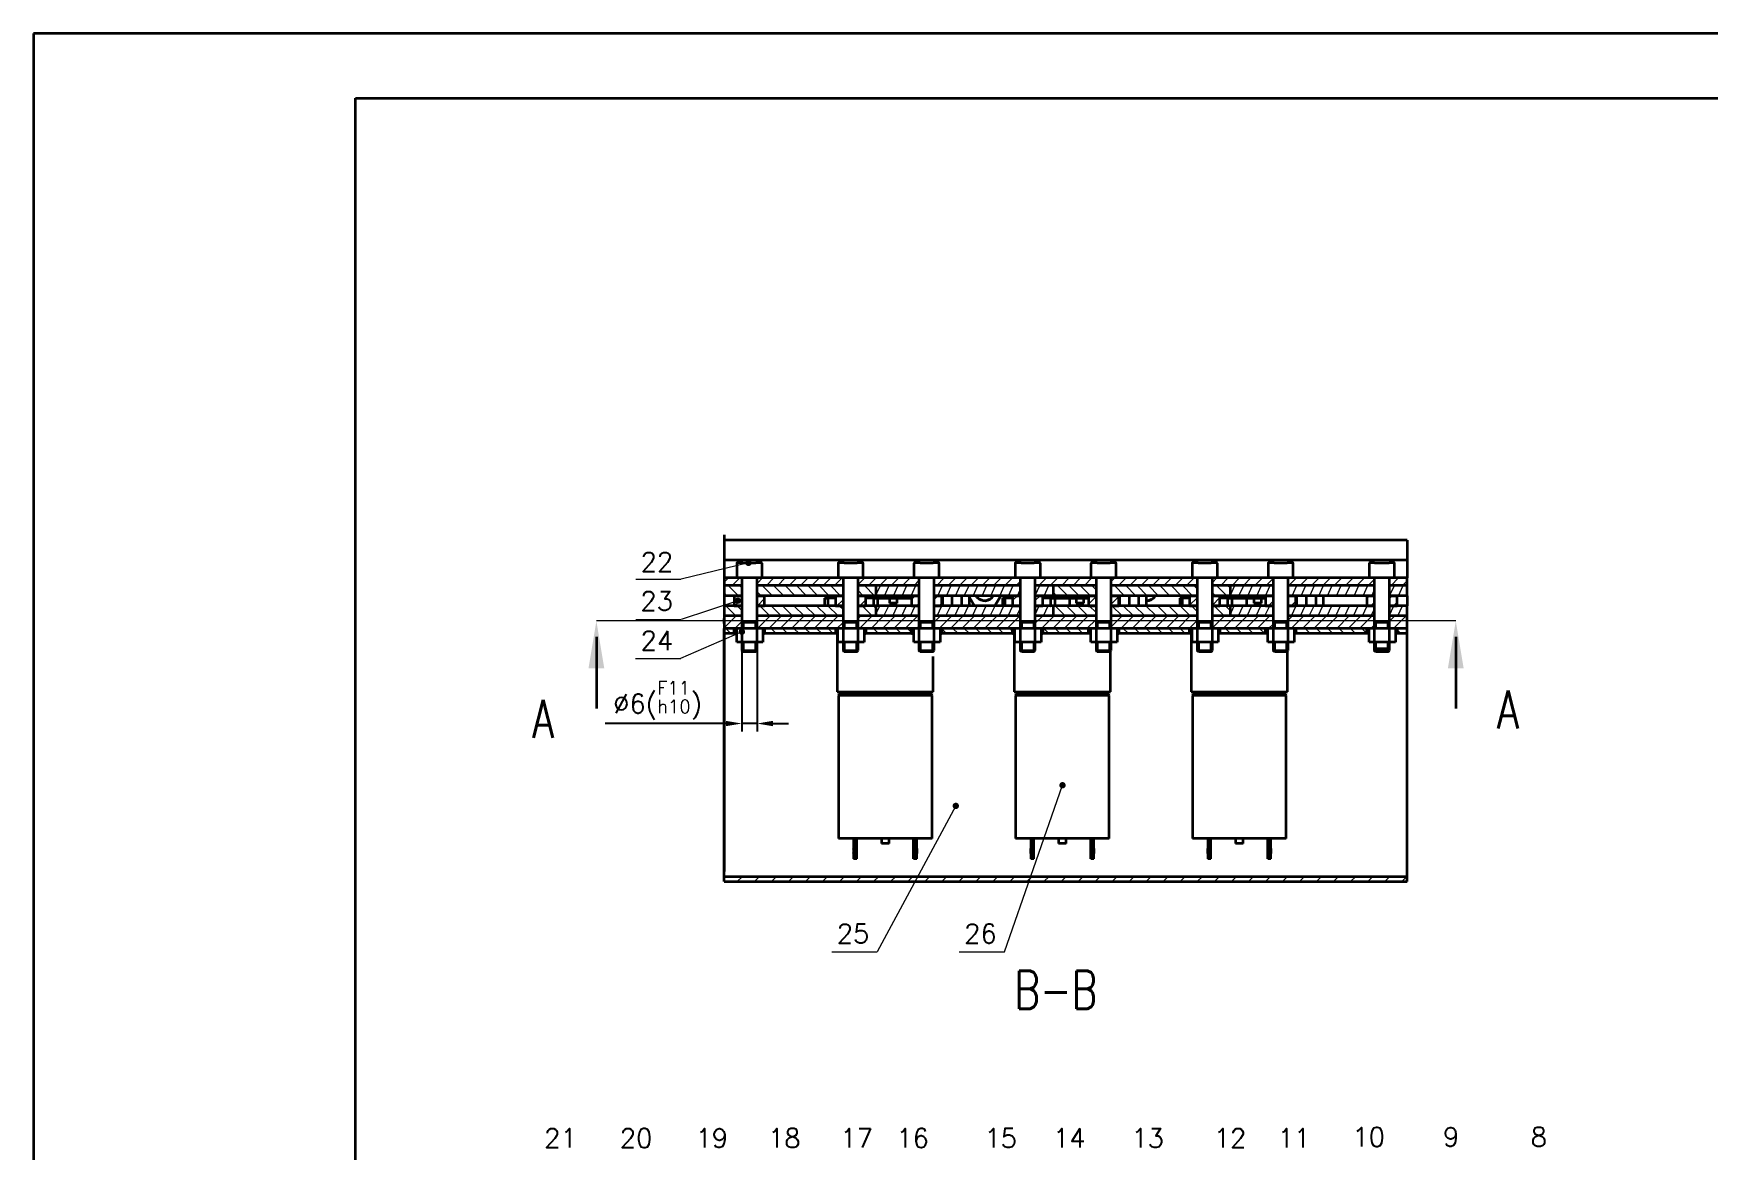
# Model space of a CAD drawing. Header units: millimetres. Extents: x -911 to -609, y -101 to 113.
# Drawn here: x -911.4 to -778.8, y 24.1 to 112.5 of the extents above; entities that cross this region are included whole.
import ezdxf

# ---------------------------------------------------------------- set-up
doc = ezdxf.new("R2010")
doc.units = ezdxf.units.MM
doc.header["$LTSCALE"] = 0.3
doc.header["$PDMODE"] = 33
doc.layers.get('Defpoints').update_dxf_attribs({"lineweight": 20})
for name, color, linetype, lineweight in [('剖面线', 7, 'Continuous', 20), ('图框', 7, 'Continuous', 35), ('尺寸线', 7, 'Continuous', 20), ('粗实线', 7, 'Continuous', 35)]:
    doc.layers.add(name, color=color, linetype=linetype, lineweight=lineweight)
doc.styles.add('SLDTEXTSTYLE0', font='TXT', dxfattribs={"width": 0.75, "bigfont": 'bigfont'})
doc.styles.add('我的样式', font='txt.shx', dxfattribs={"bigfont": 'gbcbig.shx'})
doc.dimstyles.new('标注样式', dxfattribs={"dimscale": 0.5, "dimtxt": 3, "dimasz": 2.5, "dimexe": 1.25, "dimexo": 0.2, "dimgap": 1.2, "dimtad": 1, "dimdec": 1, "dimlfac": 5, "dimdsep": 46, "dimtxsty": '我的样式', "dimcen": 2.5, "dimclrd": 256, "dimclre": 256, "dimclrt": 256, "dimadec": 0, "dimazin": 0, "dimtfac": 1, "dimtdec": 1, "dimtmove": 0, "dimatfit": 3, "dimfxl": 1, "dimarcsym": 0})
pattern_1 = [(45, (-923.7607, -147.6686), (-2.245064, 2.245064), [])]

# ---------------------------------------------------------------- blocks, each defined once
blk = doc.blocks.new('*D63')
at = {"layer": 'Defpoints', "color": 0, "lineweight": 0, "transparency": 16777216}
for p in [(-855.35, 66.46), (-854.15, 66.46), (-854.15, 57.95)]:
    blk.add_point(p, dxfattribs=at)
at = {"layer": '尺寸线', "lineweight": -2, "transparency": 16777216}
for p, q in [((-855.35, 66.36), (-855.35, 57.33)), ((-854.15, 66.36), (-854.15, 57.33)), ((-856.6, 57.95), (-866.17, 57.95)), ((-854.15, 57.95), (-855.35, 57.95)), ((-852.9, 57.95), (-851.65, 57.95))]:
    blk.add_line(p, q, dxfattribs=at)
at = {"layer": '尺寸线', "lineweight": 0, "transparency": 16777216}
for points in [[(-856.6, 58.16), (-856.6, 57.74), (-855.35, 57.95)], [(-852.9, 58.16), (-852.9, 57.74), (-854.15, 57.95)]]:
    blk.add_solid(points, dxfattribs=at)
at = {"layer": '尺寸线', "transparency": 16777216, "insert": (-862.01, 59.78), "char_height": 1.5, "attachment_point": 5, "style": '我的样式'}
blk.add_mtext('%%C6({\\H0.7x;\\SF11^ h10;})', dxfattribs=at)

msp = doc.modelspace()

# ---------------------------------------------------------------- hatches: boundary and pattern name
at = {"layer": '剖面线'}
h = msp.add_hatch(dxfattribs=at)
h.set_pattern_fill('ANSI31', color=256, scale=0.2, style=0)
h.paths.add_polyline_path([(-841.348, 66.46), (-846.148, 66.46), (-846.148, 65.46), (-841.348, 65.46)])
h.paths.add_polyline_path([(-833.348, 66.46), (-840.148, 66.46), (-840.148, 65.46), (-833.348, 65.46)])
h.paths.add_polyline_path([(-827.348, 66.46), (-832.148, 66.46), (-832.148, 65.46), (-827.348, 65.46)])
h.paths.add_polyline_path([(-819.348, 66.46), (-826.148, 66.46), (-826.148, 65.46), (-819.348, 65.46)])
h.paths.add_polyline_path([(-813.348, 66.46), (-818.148, 66.46), (-818.148, 65.46), (-813.348, 65.46)])
h.paths.add_polyline_path([(-805.348, 66.46), (-812.148, 66.46), (-812.148, 65.46), (-805.348, 65.46)])
h.paths.add_polyline_path([(-802.748, 66.46), (-804.148, 66.46), (-804.148, 65.46), (-802.748, 65.46)])
h.paths.add_polyline_path([(-847.348, 68.06), (-847.948, 68.06), (-847.948, 67.26), (-847.348, 67.26)])
h.paths.add_polyline_path([(-845.548, 68.06), (-846.148, 68.06), (-846.148, 67.26), (-845.548, 67.26)])
h.paths.add_polyline_path([(-841.348, 68.06), (-841.948, 68.06), (-841.948, 67.26), (-841.348, 67.26)])
h.paths.add_polyline_path([(-839.548, 68.06), (-840.148, 68.06), (-840.148, 67.26), (-839.548, 67.26)])
h.paths.add_polyline_path([(-833.348, 68.06), (-833.948, 68.06), (-833.948, 67.26), (-833.348, 67.26)])
h.paths.add_polyline_path([(-831.548, 68.06), (-832.148, 68.06), (-832.148, 67.26), (-831.548, 67.26)])
h.paths.add_polyline_path([(-827.348, 68.06), (-827.948, 68.06), (-827.948, 67.26), (-827.348, 67.26)])
h.paths.add_polyline_path([(-825.548, 68.06), (-826.148, 68.06), (-826.148, 67.26), (-825.548, 67.26)])
h.paths.add_polyline_path([(-819.348, 68.06), (-819.948, 68.06), (-819.948, 67.26), (-819.348, 67.26)])
h.paths.add_polyline_path([(-817.548, 68.06), (-818.148, 68.06), (-818.148, 67.26), (-817.548, 67.26)])
h.paths.add_polyline_path([(-813.348, 68.06), (-813.948, 68.06), (-813.948, 67.26), (-813.348, 67.26)])
h.paths.add_polyline_path([(-811.548, 68.06), (-812.148, 68.06), (-812.148, 67.26), (-811.548, 67.26)])
h.paths.add_polyline_path([(-805.348, 68.06), (-805.948, 68.06), (-805.948, 67.26), (-805.348, 67.26)])
h.paths.add_polyline_path([(-803.548, 68.06), (-804.148, 68.06), (-804.148, 67.26), (-803.548, 67.26)])
h.paths.add_polyline_path([(-841.348, 69.46), (-846.148, 69.46), (-846.148, 68.86), (-841.348, 68.86)])
h.paths.add_polyline_path([(-833.348, 69.46), (-833.748, 69.46), (-840.148, 69.46), (-840.148, 68.86), (-833.348, 68.86)])
h.paths.add_polyline_path([(-827.348, 69.46), (-832.148, 69.46), (-832.148, 68.86), (-827.348, 68.86)])
h.paths.add_polyline_path([(-819.348, 69.46), (-819.748, 69.46), (-826.148, 69.46), (-826.148, 68.86), (-819.348, 68.86)])
h.paths.add_polyline_path([(-813.348, 69.46), (-818.148, 69.46), (-818.148, 68.86), (-813.348, 68.86)])
h.paths.add_polyline_path([(-805.348, 69.46), (-805.748, 69.46), (-812.148, 69.46), (-812.148, 68.86), (-805.348, 68.86)])
h.paths.add_polyline_path([(-802.748, 69.46), (-804.148, 69.46), (-804.148, 68.86), (-802.748, 68.86)])
h.paths.add_polyline_path([(-855.348, 66.46), (-856.748, 66.46), (-856.748, 65.46), (-855.348, 65.46)])
h.paths.add_polyline_path([(-847.348, 66.46), (-854.148, 66.46), (-854.148, 65.46), (-847.348, 65.46)])
h.paths.add_polyline_path([(-855.348, 69.228), (-855.348, 69.46), (-856.748, 69.46), (-856.748, 68.86), (-855.348, 68.86)])
h.paths.add_polyline_path([(-855.348, 68.06), (-855.948, 68.06), (-855.948, 67.26), (-855.348, 67.26)])
h.paths.add_polyline_path([(-853.548, 68.06), (-854.148, 68.06), (-854.148, 67.26), (-853.548, 67.26)])
h.paths.add_polyline_path([(-847.348, 69.46), (-847.748, 69.46), (-854.148, 69.46), (-854.148, 68.86), (-847.348, 68.86), (-847.348, 69.228)])
h = msp.add_hatch(dxfattribs=at)
h.set_pattern_fill('ANSI31', color=256, scale=0.2, angle=90, style=0)
h.paths.add_polyline_path([(-855.948, 65.06), (-855.948, 65.46), (-856.748, 65.46), (-856.748, 65.06)])
h.paths.add_polyline_path([(-847.948, 65.06), (-847.948, 65.46), (-853.548, 65.46), (-853.548, 65.06)])
h.paths.add_polyline_path([(-845.548, 65.46), (-845.548, 65.06), (-841.948, 65.06), (-841.948, 65.46)])
h.paths.add_polyline_path([(-839.548, 65.46), (-839.548, 65.06), (-833.948, 65.06), (-833.948, 65.46)])
h.paths.add_polyline_path([(-827.948, 65.06), (-827.948, 65.46), (-831.548, 65.46), (-831.548, 65.06)])
h.paths.add_polyline_path([(-819.948, 65.06), (-819.948, 65.46), (-825.548, 65.46), (-825.548, 65.06)])
h.paths.add_polyline_path([(-813.948, 65.06), (-813.948, 65.46), (-817.548, 65.46), (-817.548, 65.06)])
h.paths.add_polyline_path([(-805.948, 65.06), (-805.948, 65.46), (-811.548, 65.46), (-811.548, 65.06)])
h.paths.add_polyline_path([(-803.548, 65.46), (-803.548, 65.06), (-802.748, 65.06), (-802.748, 65.46)])
h.paths.add_polyline_path([(-816.748, 66.46), (-816.748, 67.26), (-818.148, 67.26), (-818.148, 66.46)])
h.paths.add_polyline_path([(-818.148, 68.86), (-818.148, 68.06), (-817.548, 68.06), (-816.748, 68.06), (-816.748, 68.86)])
h.paths.add_polyline_path([(-827.348, 68.06), (-827.348, 68.86), (-830.748, 68.86), (-830.748, 68.06)])
h.paths.add_polyline_path([(-819.348, 68.06), (-819.348, 68.86), (-826.148, 68.86), (-826.148, 68.06), (-825.548, 68.06)])
h.paths.add_polyline_path([(-827.348, 67.26), (-830.748, 67.26), (-830.748, 66.46), (-827.348, 66.46)])
h.paths.add_polyline_path([(-819.348, 67.26), (-826.148, 67.26), (-826.148, 66.46), (-819.348, 66.46)])
h.paths.add_polyline_path([(-847.348, 68.06), (-847.348, 68.86), (-854.148, 68.86), (-854.148, 68.06), (-853.548, 68.06)])
h.paths.add_polyline_path([(-847.348, 66.46), (-847.348, 67.26), (-847.948, 67.26), (-848.549, 67.26), (-854.148, 67.26), (-854.148, 66.46)])
h.paths.add_polyline_path([(-844.748, 68.86), (-846.148, 68.86), (-846.148, 68.06), (-845.548, 68.06), (-844.748, 68.06)])
h.paths.add_polyline_path([(-846.148, 66.46), (-844.748, 66.46), (-844.748, 67.26), (-846.148, 67.26)])
h.paths.add_polyline_path([(-855.348, 68.06), (-855.348, 68.86), (-856.748, 68.86), (-856.748, 68.06)])
h.paths.add_polyline_path([(-855.348, 66.46), (-855.348, 67.26), (-855.948, 67.26), (-856.748, 67.26), (-856.748, 66.46)])
h = msp.add_hatch(dxfattribs=at)
h.set_pattern_fill('ANSI31', color=256, scale=0.2, angle=20, style=0)
h.paths.add_polyline_path([(-844.748, 68.86), (-844.748, 68.06), (-841.348, 68.06), (-841.348, 68.86)])
h.paths.add_polyline_path([(-841.348, 66.46), (-841.348, 67.26), (-844.748, 67.26), (-844.748, 66.46)])
h.paths.add_polyline_path([(-833.348, 68.06), (-833.348, 68.86), (-840.148, 68.86), (-840.148, 68.06), (-839.548, 68.06)])
h.paths.add_polyline_path([(-840.148, 67.26), (-840.148, 66.46), (-833.348, 66.46), (-833.348, 67.26)])
h.paths.add_polyline_path([(-832.148, 68.86), (-832.148, 68.06), (-831.548, 68.06), (-830.748, 68.06), (-830.748, 68.86)])
h.paths.add_polyline_path([(-832.148, 67.26), (-832.148, 66.46), (-830.748, 66.46), (-830.748, 67.26)])
h.paths.add_polyline_path([(-813.348, 68.06), (-813.348, 68.86), (-816.748, 68.86), (-816.748, 68.06)])
h.paths.add_polyline_path([(-813.348, 66.46), (-813.348, 67.26), (-816.748, 67.26), (-816.748, 66.46)])
h.paths.add_polyline_path([(-805.348, 68.06), (-805.348, 68.86), (-812.148, 68.86), (-812.148, 68.06), (-811.548, 68.06)])
h.paths.add_polyline_path([(-805.348, 66.46), (-805.348, 67.26), (-812.148, 67.26), (-812.148, 66.46)])
h.paths.add_polyline_path([(-804.148, 68.86), (-804.148, 68.06), (-803.548, 68.06), (-802.748, 68.06), (-802.748, 68.86)])
h.paths.add_polyline_path([(-802.748, 66.46), (-802.748, 67.26), (-804.148, 67.26), (-804.148, 66.46)])
h = msp.add_hatch(dxfattribs=at)
h.set_pattern_fill('ANSI31', color=256, scale=0.3, style=0)
h.paths.add_polyline_path([(-856.748, 45.86), (-856.748, 45.46), (-802.748, 45.46), (-802.748, 45.86)], flags=0)
at = {"layer": '粗实线'}
h = msp.add_hatch(dxfattribs=at)
h.set_pattern_fill('ANSI31', color=256, style=0)
h.set_pattern_definition(pattern_1)
h.paths.add_polyline_path([(-826.148, 67.26), (-825.548, 67.26), (-825.548, 68.06), (-826.148, 68.06)], flags=0)
h = msp.add_hatch(dxfattribs=at)
h.set_pattern_fill('ANSI31', color=256, style=0)
h.set_pattern_definition(pattern_1)
h.paths.add_polyline_path([(-819.948, 67.86), (-820.548, 67.86), (-820.548, 67.26), (-819.948, 67.26)], flags=0)

# ---------------------------------------------------------------- linework, layer by layer
at = {"layer": '图框'}
for p, q in [((-608.957, 112.512), (-911.357, 112.512)), ((-911.357, 112.512), (-911.357, -101.328)), ((-885.902, 107.399), (-614.048, 107.399)), ((-885.902, -96.237), (-885.902, 107.399))]:
    msp.add_line(p, q, dxfattribs=at)
at = {"layer": '尺寸线'}
for p, q in [((-854.821, 70.652), (-860.145, 69.354)), ((-863.742, 69.354), (-860.164, 69.354)), ((-855.663, 67.665), (-860.145, 66.181)), ((-798.902, 66.06), (-866.852, 66.06)), ((-863.742, 66.181), (-860.164, 66.181)), ((-855.348, 65.208), (-860.2, 63.09)), ((-863.76, 63.09), (-860.182, 63.09)), ((-834.584, 39.884), (-829.999, 53.07)), ((-838.435, 51.437), (-844.654, 39.884)), ((-848.232, 39.884), (-844.654, 39.884)), ((-838.162, 39.884), (-834.584, 39.884))]:
    msp.add_line(p, q, dxfattribs=at)
at = {"layer": '尺寸线', "const_width": 0.25}
for points in [[(-854.946, 70.652, -1), (-854.696, 70.652, -1)], [(-855.788, 67.665, -1), (-855.538, 67.665, -1)], [(-855.473, 65.208, -1), (-855.223, 65.208, -1)], [(-830.124, 53.07, -1), (-829.874, 53.07, -1)], [(-838.56, 51.437, -1), (-838.31, 51.437, -1)]]:
    msp.add_lwpolyline(points, format="xyb", close=True, dxfattribs=at)
at = {"layer": '尺寸线'}
for points in [[(-867.477, 62.31), (-866.852, 66.06), (-866.227, 62.31)], [(-799.527, 62.31), (-798.902, 66.06), (-798.277, 62.31)]]:
    msp.add_solid(points, dxfattribs=at)
at = {"layer": '粗实线'}
for p, q in [((-856.748, 72.86), (-856.748, 46.26)), ((-856.748, 72.86), (-856.748, 72.46)), ((-856.748, 72.46), (-856.748, 70.06)), ((-802.748, 72.46), (-856.748, 72.46)), ((-856.748, 72.46), (-856.748, 70.86)), ((-802.748, 72.46), (-802.748, 70.86)), ((-856.748, 70.86), (-856.748, 69.46)), ((-802.748, 70.86), (-856.748, 70.86)), ((-855.748, 70.62), (-855.748, 69.46)), ((-855.264, 70.66), (-855.708, 70.66)), ((-855.264, 70.66), (-854.891, 70.66)), ((-854.891, 70.66), (-854.335, 70.66)), ((-854.335, 70.66), (-854.232, 70.66)), ((-853.788, 70.66), (-854.232, 70.66)), ((-853.748, 69.46), (-853.748, 70.62)), ((-847.748, 70.62), (-847.748, 69.46)), ((-847.264, 70.66), (-847.708, 70.66)), ((-847.264, 70.66), (-846.891, 70.66)), ((-846.891, 70.66), (-846.335, 70.66)), ((-846.335, 70.66), (-846.232, 70.66)), ((-845.788, 70.66), (-846.232, 70.66)), ((-845.748, 69.46), (-845.748, 70.62)), ((-841.748, 70.62), (-841.748, 69.46)), ((-841.264, 70.66), (-841.708, 70.66)), ((-841.264, 70.66), (-840.891, 70.66)), ((-840.891, 70.66), (-840.335, 70.66)), ((-840.335, 70.66), (-840.232, 70.66)), ((-839.788, 70.66), (-840.232, 70.66)), ((-839.748, 69.46), (-839.748, 70.62)), ((-833.748, 70.62), (-833.748, 69.46)), ((-833.264, 70.66), (-833.708, 70.66)), ((-833.264, 70.66), (-832.891, 70.66)), ((-832.891, 70.66), (-832.335, 70.66)), ((-832.335, 70.66), (-832.232, 70.66)), ((-831.788, 70.66), (-832.232, 70.66)), ((-831.748, 69.46), (-831.748, 70.62)), ((-827.748, 70.62), (-827.748, 69.46)), ((-827.264, 70.66), (-827.708, 70.66)), ((-827.264, 70.66), (-826.891, 70.66)), ((-826.891, 70.66), (-826.335, 70.66)), ((-826.335, 70.66), (-826.232, 70.66)), ((-825.788, 70.66), (-826.232, 70.66)), ((-825.748, 69.46), (-825.748, 70.62)), ((-819.748, 70.62), (-819.748, 69.46)), ((-819.264, 70.66), (-819.708, 70.66)), ((-819.264, 70.66), (-818.891, 70.66)), ((-818.891, 70.66), (-818.335, 70.66)), ((-818.335, 70.66), (-818.232, 70.66)), ((-817.788, 70.66), (-818.232, 70.66)), ((-817.748, 69.46), (-817.748, 70.62)), ((-813.748, 70.62), (-813.748, 69.46)), ((-813.264, 70.66), (-813.708, 70.66)), ((-813.264, 70.66), (-812.891, 70.66)), ((-812.891, 70.66), (-812.335, 70.66)), ((-812.335, 70.66), (-812.232, 70.66)), ((-811.788, 70.66), (-812.232, 70.66)), ((-811.748, 69.46), (-811.748, 70.62)), ((-805.748, 70.62), (-805.748, 69.46)), ((-805.317, 70.66), (-805.708, 70.66)), ((-805.317, 70.66), (-805.049, 70.66)), ((-805.049, 70.66), (-804.472, 70.66)), ((-804.472, 70.66), (-804.178, 70.66)), ((-803.788, 70.66), (-804.178, 70.66)), ((-803.748, 69.46), (-803.748, 70.62)), ((-802.748, 70.86), (-802.748, 69.46)), ((-856.748, 70.06), (-856.748, 69.46)), ((-856.748, 69.46), (-856.748, 68.86)), ((-856.748, 69.46), (-856.748, 68.86)), ((-804.148, 69.46), (-856.748, 69.46)), ((-855.348, 69.46), (-855.748, 69.46)), ((-855.348, 69.46), (-855.348, 68.86)), ((-855.348, 69.46), (-855.348, 63.728)), ((-853.748, 69.46), (-854.148, 69.46)), ((-854.148, 68.86), (-854.148, 69.46)), ((-847.348, 69.46), (-854.148, 69.46)), ((-854.148, 63.728), (-854.148, 69.46)), ((-847.348, 69.46), (-847.748, 69.46)), ((-847.348, 69.46), (-847.348, 68.86)), ((-847.348, 69.46), (-847.348, 63.728)), ((-846.148, 68.86), (-846.148, 69.46)), ((-841.348, 69.46), (-846.148, 69.46)), ((-845.748, 69.46), (-846.148, 69.46)), ((-846.148, 63.728), (-846.148, 69.46)), ((-841.348, 69.46), (-841.748, 69.46)), ((-841.348, 69.46), (-841.348, 68.86)), ((-841.348, 69.46), (-841.348, 63.728)), ((-839.748, 69.46), (-840.148, 69.46)), ((-840.148, 68.86), (-840.148, 69.46)), ((-833.348, 69.46), (-840.148, 69.46)), ((-840.148, 63.728), (-840.148, 69.46)), ((-833.348, 69.46), (-833.748, 69.46)), ((-833.348, 69.46), (-833.348, 68.86)), ((-833.348, 69.46), (-833.348, 63.728)), ((-832.148, 68.86), (-832.148, 69.46)), ((-827.348, 69.46), (-832.148, 69.46)), ((-831.748, 69.46), (-832.148, 69.46)), ((-832.148, 63.728), (-832.148, 69.46)), ((-827.348, 69.46), (-827.748, 69.46)), ((-827.348, 69.46), (-827.348, 68.86)), ((-827.348, 69.46), (-827.348, 63.728)), ((-825.748, 69.46), (-826.148, 69.46)), ((-826.148, 68.86), (-826.148, 69.46)), ((-819.348, 69.46), (-826.148, 69.46)), ((-826.148, 63.728), (-826.148, 69.46)), ((-819.348, 69.46), (-819.748, 69.46)), ((-819.348, 69.46), (-819.348, 68.86)), ((-819.348, 69.46), (-819.348, 63.88)), ((-819.348, 69.46), (-819.348, 63.728)), ((-818.148, 68.86), (-818.148, 69.46)), ((-813.348, 69.46), (-818.148, 69.46)), ((-817.748, 69.46), (-818.148, 69.46)), ((-818.148, 63.88), (-818.148, 69.46)), ((-818.148, 63.728), (-818.148, 69.46)), ((-813.348, 69.46), (-813.748, 69.46)), ((-813.348, 69.46), (-813.348, 63.88)), ((-813.348, 69.46), (-813.348, 68.86)), ((-813.348, 69.46), (-813.348, 63.728)), ((-812.148, 63.728), (-812.148, 69.46)), ((-811.748, 69.46), (-812.148, 69.46)), ((-812.148, 68.86), (-812.148, 69.46)), ((-805.348, 69.46), (-812.148, 69.46)), ((-812.148, 63.728), (-812.148, 69.46)), ((-805.348, 69.46), (-805.748, 69.46)), ((-805.348, 69.46), (-805.348, 68.86)), ((-805.348, 69.46), (-805.348, 63.88)), ((-805.348, 69.46), (-805.348, 63.728)), ((-804.148, 68.86), (-804.148, 69.46)), ((-802.748, 69.46), (-804.148, 69.46)), ((-803.748, 69.46), (-804.148, 69.46)), ((-804.148, 63.88), (-804.148, 69.46)), ((-804.148, 63.728), (-804.148, 69.46)), ((-802.748, 68.86), (-802.748, 69.46)), ((-856.748, 68.86), (-856.748, 68.06)), ((-855.348, 68.86), (-856.748, 68.86)), ((-856.748, 68.86), (-856.748, 68.06)), ((-856.748, 68.06), (-856.748, 67.26)), ((-855.348, 68.06), (-856.748, 68.06)), ((-856.748, 68.06), (-856.748, 67.26)), ((-855.948, 68.06), (-855.948, 67.26)), ((-855.948, 68.06), (-855.348, 68.06)), ((-855.348, 68.86), (-855.348, 68.06)), ((-855.348, 68.06), (-855.348, 67.26)), ((-854.148, 68.06), (-854.148, 68.86)), ((-847.348, 68.86), (-854.148, 68.86)), ((-847.348, 68.06), (-854.148, 68.06)), ((-854.148, 67.26), (-854.148, 68.06)), ((-854.148, 68.06), (-853.548, 68.06)), ((-853.548, 67.26), (-853.548, 68.06)), ((-848.828, 67.86), (-848.828, 67.26)), ((-848.828, 67.86), (-848.828, 67.26)), ((-848.828, 67.86), (-848.549, 67.86)), ((-848.828, 67.86), (-848.828, 67.86)), ((-848.549, 67.86), (-848.549, 67.26)), ((-847.948, 67.86), (-848.549, 67.86)), ((-848.222, 68.06), (-848.222, 67.86)), ((-848.001, 68.06), (-848.001, 67.86)), ((-847.948, 68.06), (-847.948, 67.26)), ((-847.948, 68.06), (-847.348, 68.06)), ((-847.948, 67.86), (-847.948, 67.26)), ((-847.348, 68.86), (-847.348, 68.06)), ((-847.348, 68.06), (-847.348, 67.26)), ((-846.148, 68.06), (-846.148, 68.86)), ((-844.748, 68.86), (-846.148, 68.86)), ((-841.348, 68.86), (-846.148, 68.86)), ((-844.748, 68.06), (-846.148, 68.06)), ((-846.148, 67.26), (-846.148, 68.06)), ((-846.148, 68.06), (-845.548, 68.06)), ((-845.548, 67.26), (-845.548, 68.06)), ((-845.548, 67.26), (-845.548, 67.86)), ((-844.947, 67.86), (-845.548, 67.86)), ((-844.915, 67.849), (-844.947, 67.86)), ((-844.947, 67.86), (-841.948, 67.86)), ((-844.915, 67.27), (-844.915, 67.849)), ((-841.348, 68.86), (-844.748, 68.86)), ((-844.748, 68.86), (-844.748, 68.06)), ((-841.348, 68.06), (-844.748, 68.06)), ((-844.613, 67.86), (-844.613, 67.26)), ((-843.677, 67.86), (-843.677, 67.46)), ((-843.077, 67.46), (-843.077, 67.86)), ((-841.948, 68.06), (-841.948, 67.26)), ((-841.948, 68.06), (-841.348, 68.06)), ((-841.348, 68.86), (-841.348, 68.06)), ((-841.348, 68.06), (-841.348, 67.26)), ((-840.148, 68.06), (-840.148, 68.86)), ((-833.348, 68.86), (-840.148, 68.86)), ((-833.348, 68.06), (-840.148, 68.06)), ((-840.148, 67.26), (-840.148, 68.06)), ((-840.148, 68.06), (-839.548, 68.06)), ((-839.548, 67.26), (-839.548, 68.06)), ((-839.497, 68.06), (-839.497, 67.26)), ((-838.737, 68.06), (-838.737, 67.26)), ((-837.979, 68.06), (-837.979, 67.26)), ((-837.379, 68.06), (-837.379, 67.26)), ((-837.348, 67.26), (-837.348, 68.06)), ((-837.348, 67.938), (-836.956, 67.26)), ((-836.762, 67.947), (-836.841, 68.06)), ((-835.34, 67.26), (-834.878, 68.06)), ((-834.734, 67.86), (-834.734, 67.26)), ((-834.734, 67.86), (-834.734, 67.26)), ((-834.734, 67.86), (-834.548, 67.86)), ((-834.734, 67.86), (-834.734, 67.86)), ((-834.548, 67.86), (-834.548, 67.26)), ((-833.948, 67.86), (-834.548, 67.86)), ((-834.13, 68.06), (-834.13, 67.86)), ((-833.948, 68.06), (-833.948, 67.26)), ((-833.948, 68.06), (-833.348, 68.06)), ((-833.948, 67.86), (-833.948, 67.26)), ((-833.348, 68.86), (-833.348, 68.06)), ((-833.348, 68.06), (-833.348, 67.26)), ((-830.748, 68.86), (-832.148, 68.86)), ((-832.148, 68.06), (-832.148, 68.86)), ((-827.348, 68.86), (-832.148, 68.86)), ((-830.748, 68.06), (-832.148, 68.06)), ((-832.148, 67.26), (-832.148, 68.06)), ((-832.148, 68.06), (-831.548, 68.06)), ((-831.548, 67.26), (-831.548, 68.06)), ((-831.548, 67.26), (-831.548, 67.86)), ((-830.947, 67.86), (-831.548, 67.86)), ((-831.285, 68.06), (-831.285, 67.86)), ((-830.926, 67.853), (-830.947, 67.86)), ((-830.947, 67.86), (-827.948, 67.86)), ((-830.926, 67.267), (-830.926, 67.853)), ((-827.348, 68.86), (-830.748, 68.86)), ((-830.748, 68.86), (-830.748, 68.06)), ((-827.348, 68.06), (-830.748, 68.06)), ((-830.613, 67.86), (-830.613, 67.26)), ((-829.413, 67.26), (-829.413, 67.86)), ((-828.912, 67.86), (-828.912, 67.46)), ((-828.312, 67.46), (-828.312, 67.86)), ((-827.948, 68.06), (-827.948, 67.26)), ((-827.948, 68.06), (-827.348, 68.06)), ((-827.348, 68.86), (-827.348, 68.06)), ((-827.348, 68.06), (-827.348, 67.26)), ((-826.148, 68.06), (-826.148, 68.86)), ((-819.348, 68.86), (-826.148, 68.86)), ((-819.348, 68.06), (-826.148, 68.06)), ((-826.148, 67.26), (-826.148, 68.06)), ((-826.148, 68.06), (-825.548, 68.06)), ((-825.548, 67.26), (-825.548, 68.06)), ((-825.497, 68.06), (-825.497, 67.26)), ((-824.737, 68.06), (-824.737, 67.26)), ((-823.979, 68.06), (-823.979, 67.26)), ((-823.379, 68.06), (-823.379, 67.26)), ((-823.348, 67.26), (-823.348, 68.06)), ((-820.732, 67.86), (-820.732, 67.26)), ((-820.732, 67.86), (-820.732, 67.26)), ((-820.732, 67.86), (-820.548, 67.86)), ((-820.732, 67.86), (-820.732, 67.86)), ((-820.548, 67.86), (-820.548, 67.26)), ((-819.948, 67.86), (-820.548, 67.86)), ((-820.128, 68.06), (-820.128, 67.86)), ((-819.948, 68.06), (-819.948, 67.26)), ((-819.948, 68.06), (-819.348, 68.06)), ((-819.948, 67.86), (-819.948, 67.26)), ((-819.348, 68.86), (-819.348, 68.06)), ((-819.348, 68.06), (-819.348, 67.26)), ((-816.748, 68.86), (-818.148, 68.86)), ((-818.148, 68.06), (-818.148, 68.86)), ((-813.348, 68.86), (-818.148, 68.86)), ((-816.748, 68.06), (-818.148, 68.06)), ((-818.148, 67.26), (-818.148, 68.06)), ((-818.148, 68.06), (-817.548, 68.06)), ((-817.548, 67.26), (-817.548, 68.06)), ((-817.548, 67.26), (-817.548, 67.86)), ((-816.947, 67.86), (-817.548, 67.86)), ((-817.262, 68.06), (-817.262, 67.86)), ((-816.926, 67.853), (-816.947, 67.86)), ((-816.947, 67.86), (-813.948, 67.86)), ((-816.926, 67.267), (-816.926, 67.853)), ((-813.348, 68.86), (-816.748, 68.86)), ((-816.748, 68.86), (-816.748, 68.06)), ((-813.348, 68.06), (-816.748, 68.06)), ((-816.613, 67.86), (-816.613, 67.26)), ((-815.413, 67.26), (-815.413, 67.86)), ((-814.869, 67.86), (-814.869, 67.46)), ((-814.269, 67.46), (-814.269, 67.86)), ((-813.948, 68.06), (-813.948, 67.26)), ((-813.948, 68.06), (-813.348, 68.06)), ((-813.348, 68.86), (-813.348, 68.06)), ((-813.348, 68.06), (-813.348, 67.26)), ((-812.148, 68.06), (-812.148, 68.86)), ((-805.348, 68.86), (-812.148, 68.86)), ((-805.348, 68.06), (-812.148, 68.06)), ((-812.148, 67.26), (-812.148, 68.06)), ((-812.148, 68.06), (-811.548, 68.06)), ((-811.548, 67.26), (-811.548, 68.06)), ((-811.497, 68.06), (-811.497, 67.26)), ((-810.737, 68.06), (-810.737, 67.26)), ((-809.979, 68.06), (-809.979, 67.26)), ((-809.379, 68.06), (-809.379, 67.26)), ((-809.348, 67.26), (-809.348, 68.06)), ((-805.948, 68.06), (-805.948, 67.26)), ((-805.948, 68.06), (-805.348, 68.06)), ((-805.348, 68.86), (-805.348, 68.06)), ((-805.348, 68.06), (-805.348, 67.26)), ((-802.748, 68.86), (-804.148, 68.86)), ((-804.148, 68.06), (-804.148, 68.86)), ((-802.748, 68.06), (-804.148, 68.06)), ((-804.148, 67.26), (-804.148, 68.06)), ((-804.148, 68.06), (-803.548, 68.06)), ((-803.548, 67.26), (-803.548, 68.06)), ((-802.748, 68.06), (-802.748, 68.86)), ((-802.748, 68.06), (-802.748, 67.26)), ((-856.748, 67.26), (-856.748, 66.26)), ((-855.348, 67.26), (-856.748, 67.26)), ((-856.748, 67.26), (-856.748, 66.46)), ((-855.348, 66.46), (-856.748, 66.46)), ((-856.748, 66.46), (-856.748, 65.46)), ((-856.748, 65.86), (-856.748, 66.26)), ((-855.948, 67.26), (-855.348, 67.26)), ((-855.348, 67.26), (-855.348, 66.46)), ((-855.348, 66.46), (-855.348, 65.46)), ((-854.148, 66.46), (-854.148, 67.26)), ((-847.348, 67.26), (-854.148, 67.26)), ((-854.148, 67.26), (-853.548, 67.26)), ((-847.348, 66.46), (-854.148, 66.46)), ((-854.148, 65.46), (-854.148, 66.46)), ((-847.948, 67.26), (-848.549, 67.26)), ((-847.948, 67.26), (-847.348, 67.26)), ((-847.348, 67.26), (-847.348, 66.46)), ((-847.348, 66.46), (-847.348, 65.46)), ((-844.748, 67.26), (-846.148, 67.26)), ((-846.148, 66.46), (-846.148, 67.26)), ((-846.148, 67.26), (-845.548, 67.26)), ((-844.748, 66.46), (-846.148, 66.46)), ((-846.148, 65.46), (-846.148, 66.46)), ((-841.348, 66.46), (-846.148, 66.46)), ((-844.947, 67.26), (-845.548, 67.26)), ((-844.947, 67.26), (-844.915, 67.27)), ((-844.748, 67.26), (-844.748, 66.46)), ((-841.348, 67.26), (-844.748, 67.26)), ((-841.348, 66.46), (-844.748, 66.46)), ((-843.077, 67.46), (-843.677, 67.46)), ((-843.413, 67.26), (-843.413, 67.46)), ((-841.948, 67.26), (-841.348, 67.26)), ((-841.348, 67.26), (-841.348, 66.46)), ((-841.348, 66.46), (-841.348, 65.46)), ((-840.148, 67.26), (-839.548, 67.26)), ((-840.148, 66.46), (-840.148, 67.26)), ((-833.348, 67.26), (-840.148, 67.26)), ((-833.348, 66.46), (-840.148, 66.46)), ((-840.148, 65.46), (-840.148, 66.46)), ((-833.948, 67.26), (-834.548, 67.26)), ((-833.948, 67.26), (-833.348, 67.26)), ((-833.348, 67.26), (-833.348, 66.46)), ((-833.348, 66.46), (-833.348, 65.46)), ((-832.148, 67.26), (-831.548, 67.26)), ((-830.748, 67.26), (-832.148, 67.26)), ((-832.148, 66.46), (-832.148, 67.26)), ((-830.748, 66.46), (-832.148, 66.46)), ((-832.148, 65.46), (-832.148, 66.46)), ((-827.348, 66.46), (-832.148, 66.46)), ((-830.947, 67.26), (-831.548, 67.26)), ((-830.947, 67.26), (-830.926, 67.267)), ((-830.748, 67.26), (-830.748, 66.46)), ((-827.348, 67.26), (-830.748, 67.26)), ((-827.348, 66.46), (-830.748, 66.46)), ((-828.312, 67.46), (-828.912, 67.46)), ((-827.948, 67.26), (-827.348, 67.26)), ((-827.348, 67.26), (-827.348, 66.46)), ((-827.348, 66.46), (-827.348, 65.46)), ((-826.148, 67.26), (-825.548, 67.26)), ((-826.148, 66.46), (-826.148, 67.26)), ((-819.348, 67.26), (-826.148, 67.26)), ((-819.348, 66.46), (-826.148, 66.46)), ((-826.148, 65.46), (-826.148, 66.46)), ((-819.948, 67.26), (-820.548, 67.26)), ((-819.948, 67.26), (-819.348, 67.26)), ((-819.348, 67.26), (-819.348, 66.46)), ((-819.348, 66.46), (-819.348, 65.46)), ((-818.148, 67.26), (-817.548, 67.26)), ((-816.748, 67.26), (-818.148, 67.26)), ((-818.148, 66.46), (-818.148, 67.26)), ((-816.748, 66.46), (-818.148, 66.46)), ((-818.148, 65.46), (-818.148, 66.46)), ((-813.348, 66.46), (-818.148, 66.46)), ((-816.947, 67.26), (-817.548, 67.26)), ((-816.947, 67.26), (-816.926, 67.267)), ((-816.748, 67.26), (-816.748, 66.46)), ((-813.348, 67.26), (-816.748, 67.26)), ((-813.348, 66.46), (-816.748, 66.46)), ((-814.269, 67.46), (-814.869, 67.46)), ((-813.948, 67.26), (-813.348, 67.26)), ((-813.348, 67.26), (-813.348, 66.46)), ((-813.348, 66.46), (-813.348, 65.46)), ((-812.148, 67.26), (-811.548, 67.26)), ((-812.148, 66.46), (-812.148, 67.26)), ((-805.348, 67.26), (-812.148, 67.26)), ((-805.348, 66.46), (-812.148, 66.46)), ((-812.148, 65.46), (-812.148, 66.46)), ((-805.948, 67.26), (-805.348, 67.26)), ((-805.348, 67.26), (-805.348, 66.46)), ((-805.348, 66.46), (-805.348, 65.46)), ((-804.148, 67.26), (-803.548, 67.26)), ((-802.748, 67.26), (-804.148, 67.26)), ((-804.148, 66.46), (-804.148, 67.26)), ((-802.748, 66.46), (-804.148, 66.46)), ((-804.148, 65.46), (-804.148, 66.46)), ((-802.748, 66.46), (-802.748, 67.26)), ((-802.748, 65.46), (-802.748, 66.46)), ((-856.748, 65.06), (-856.748, 65.46)), ((-804.148, 65.46), (-856.748, 65.46)), ((-855.948, 65.06), (-856.748, 65.06)), ((-856.748, 45.86), (-856.748, 65.06)), ((-855.948, 65.06), (-855.948, 65.46)), ((-855.948, 65.06), (-855.757, 65.06)), ((-855.757, 64.388), (-855.757, 65.46)), ((-855.348, 65.96), (-854.148, 65.96)), ((-855.248, 65.96), (-855.248, 65.46)), ((-854.248, 65.46), (-854.248, 65.96)), ((-847.348, 65.46), (-854.148, 65.46)), ((-853.681, 65.46), (-853.681, 64.388)), ((-853.681, 65.06), (-853.548, 65.06)), ((-853.548, 65.46), (-853.548, 65.06)), ((-847.948, 65.46), (-853.548, 65.46)), ((-847.757, 65.06), (-853.548, 65.06)), ((-847.948, 65.46), (-847.948, 65.06)), ((-847.813, 65.06), (-847.813, 60.46)), ((-847.757, 64.388), (-847.757, 65.46)), ((-847.348, 65.96), (-846.148, 65.96)), ((-847.248, 65.96), (-847.248, 65.46)), ((-846.248, 65.46), (-846.248, 65.96)), ((-841.348, 65.46), (-846.148, 65.46)), ((-845.681, 65.46), (-845.681, 64.388)), ((-845.677, 65.06), (-845.548, 65.06)), ((-845.548, 65.46), (-845.548, 65.06)), ((-841.948, 65.46), (-845.548, 65.46)), ((-841.948, 65.06), (-845.548, 65.06)), ((-841.948, 65.06), (-841.948, 65.46)), ((-841.948, 65.06), (-841.757, 65.06)), ((-841.757, 64.388), (-841.757, 65.46)), ((-841.348, 65.96), (-840.148, 65.96)), ((-841.248, 65.96), (-841.248, 65.46)), ((-840.248, 65.46), (-840.248, 65.96)), ((-833.348, 65.46), (-840.148, 65.46)), ((-839.681, 65.46), (-839.681, 64.388)), ((-839.681, 65.06), (-839.548, 65.06)), ((-839.548, 65.46), (-839.548, 65.06)), ((-833.948, 65.46), (-839.548, 65.46)), ((-833.948, 65.06), (-839.548, 65.06)), ((-833.948, 65.06), (-833.948, 65.46)), ((-833.948, 65.06), (-833.758, 65.06)), ((-833.813, 65.06), (-833.813, 60.46)), ((-833.757, 64.388), (-833.757, 65.46)), ((-833.348, 65.96), (-832.148, 65.96)), ((-833.248, 65.96), (-833.248, 65.46)), ((-832.248, 65.46), (-832.248, 65.96)), ((-827.348, 65.46), (-832.148, 65.46)), ((-831.681, 65.46), (-831.681, 64.388)), ((-831.677, 65.06), (-831.548, 65.06)), ((-831.548, 65.46), (-831.548, 65.06)), ((-827.948, 65.46), (-831.548, 65.46)), ((-827.757, 65.06), (-831.548, 65.06)), ((-827.948, 65.06), (-827.948, 65.46)), ((-827.757, 64.388), (-827.757, 65.46)), ((-827.348, 65.96), (-826.148, 65.96)), ((-827.248, 65.96), (-827.248, 65.46)), ((-826.248, 65.46), (-826.248, 65.96)), ((-819.348, 65.46), (-826.148, 65.46)), ((-825.681, 65.46), (-825.681, 64.388)), ((-825.681, 65.06), (-825.548, 65.06)), ((-825.548, 65.46), (-825.548, 65.06)), ((-819.948, 65.46), (-825.548, 65.46)), ((-819.757, 65.06), (-825.548, 65.06)), ((-819.948, 65.06), (-819.948, 65.46)), ((-819.813, 65.06), (-819.813, 60.46)), ((-819.757, 64.388), (-819.757, 65.46)), ((-819.348, 65.96), (-818.148, 65.96)), ((-819.248, 65.96), (-819.248, 65.46)), ((-818.248, 65.46), (-818.248, 65.96)), ((-813.348, 65.46), (-818.148, 65.46)), ((-817.681, 65.46), (-817.681, 64.388)), ((-813.757, 65.06), (-817.681, 65.06)), ((-817.548, 65.46), (-817.548, 65.06)), ((-813.948, 65.46), (-817.548, 65.46)), ((-813.948, 65.06), (-813.948, 65.46)), ((-813.757, 64.388), (-813.757, 65.46)), ((-813.348, 65.96), (-812.148, 65.96)), ((-813.248, 65.96), (-813.248, 65.46)), ((-812.248, 65.46), (-812.248, 65.96)), ((-805.348, 65.46), (-812.148, 65.46)), ((-811.681, 65.46), (-811.681, 64.388)), ((-805.757, 65.06), (-811.681, 65.06)), ((-811.548, 65.46), (-811.548, 65.06)), ((-805.948, 65.46), (-811.548, 65.46)), ((-805.948, 65.06), (-805.948, 65.46)), ((-805.757, 64.388), (-805.757, 65.46)), ((-805.348, 65.96), (-804.148, 65.96)), ((-805.248, 65.96), (-805.248, 65.46)), ((-804.248, 65.46), (-804.248, 65.96)), ((-802.748, 65.46), (-804.148, 65.46)), ((-803.681, 65.46), (-803.681, 64.388)), ((-802.748, 65.06), (-803.681, 65.06)), ((-803.548, 65.46), (-803.548, 65.06)), ((-802.748, 65.46), (-803.548, 65.46)), ((-802.748, 65.06), (-802.748, 65.46)), ((-802.748, 45.86), (-802.748, 65.06)), ((-853.739, 64.388), (-855.757, 64.388)), ((-855.248, 63.628), (-855.348, 63.728)), ((-855.348, 63.728), (-854.148, 63.728)), ((-855.248, 64.388), (-855.248, 63.628)), ((-854.248, 63.628), (-855.248, 63.628)), ((-854.248, 63.628), (-854.248, 64.388)), ((-854.248, 63.628), (-854.148, 63.728)), ((-853.739, 64.388), (-854.148, 64.388)), ((-853.681, 64.388), (-853.739, 64.388)), ((-846.148, 64.388), (-847.757, 64.388)), ((-847.248, 63.628), (-847.348, 63.728)), ((-847.348, 63.728), (-846.148, 63.728)), ((-847.248, 64.388), (-847.248, 63.628)), ((-846.248, 63.628), (-847.248, 63.628)), ((-846.248, 63.628), (-846.248, 64.388)), ((-846.248, 63.628), (-846.148, 63.728)), ((-845.739, 64.388), (-846.148, 64.388)), ((-845.681, 64.388), (-845.739, 64.388)), ((-839.739, 64.388), (-841.757, 64.388)), ((-841.248, 63.628), (-841.348, 63.728)), ((-841.348, 63.728), (-840.148, 63.728)), ((-841.248, 64.388), (-841.248, 63.628)), ((-840.248, 63.628), (-841.248, 63.628)), ((-840.248, 63.628), (-840.248, 64.388)), ((-840.248, 63.628), (-840.148, 63.728)), ((-839.739, 64.388), (-840.148, 64.388)), ((-839.681, 64.388), (-839.739, 64.388)), ((-831.739, 64.388), (-833.757, 64.388)), ((-833.248, 63.628), (-833.348, 63.728)), ((-833.348, 63.728), (-832.148, 63.728)), ((-833.248, 64.388), (-833.248, 63.628)), ((-832.248, 63.628), (-833.248, 63.628)), ((-832.248, 63.628), (-832.248, 64.388)), ((-832.248, 63.628), (-832.148, 63.728)), ((-831.739, 64.388), (-832.148, 64.388)), ((-831.681, 64.388), (-831.739, 64.388)), ((-825.681, 64.388), (-827.757, 64.388)), ((-827.248, 63.628), (-827.348, 63.728)), ((-827.348, 63.728), (-826.148, 63.728)), ((-827.248, 64.388), (-827.248, 63.628)), ((-826.248, 63.628), (-827.248, 63.628)), ((-826.248, 63.628), (-826.248, 64.388)), ((-826.248, 63.628), (-826.148, 63.728)), ((-826.213, 60.46), (-826.213, 63.663)), ((-817.739, 64.388), (-819.757, 64.388)), ((-819.248, 63.628), (-819.348, 63.728)), ((-819.348, 63.728), (-818.148, 63.728)), ((-819.248, 64.388), (-819.248, 63.628)), ((-818.248, 63.628), (-819.248, 63.628)), ((-818.248, 63.628), (-818.248, 64.388)), ((-818.248, 63.628), (-818.148, 63.728)), ((-817.739, 64.388), (-818.148, 64.388)), ((-817.681, 64.388), (-817.739, 64.388)), ((-811.739, 64.388), (-813.757, 64.388)), ((-813.248, 63.628), (-813.348, 63.728)), ((-813.348, 63.728), (-812.148, 63.728)), ((-813.248, 64.388), (-813.248, 63.628)), ((-812.248, 63.628), (-813.248, 63.628)), ((-812.248, 63.628), (-812.248, 64.388)), ((-812.248, 63.628), (-812.148, 63.728)), ((-812.213, 60.46), (-812.213, 63.663)), ((-811.739, 64.388), (-812.148, 64.388)), ((-811.681, 64.388), (-811.739, 64.388)), ((-803.739, 64.388), (-805.757, 64.388)), ((-805.328, 63.86), (-805.348, 63.88)), ((-805.248, 63.628), (-805.348, 63.728)), ((-805.348, 63.728), (-804.148, 63.728)), ((-804.168, 63.86), (-805.328, 63.86)), ((-805.248, 64.388), (-805.248, 63.628)), ((-804.248, 63.628), (-805.248, 63.628)), ((-804.248, 63.628), (-804.248, 64.388)), ((-804.248, 63.628), (-804.148, 63.728)), ((-804.148, 63.88), (-804.168, 63.86)), ((-803.739, 64.388), (-804.148, 64.388)), ((-803.681, 64.388), (-803.739, 64.388)), ((-840.213, 60.46), (-840.213, 63.263)), ((-847.813, 60.46), (-840.213, 60.46)), ((-847.713, 60.16), (-847.713, 48.86)), ((-840.313, 60.16), (-847.713, 60.16)), ((-847.613, 60.46), (-847.613, 60.26)), ((-847.613, 60.26), (-840.413, 60.26)), ((-840.413, 60.26), (-840.413, 60.46)), ((-840.313, 48.86), (-840.313, 60.16)), ((-833.813, 60.46), (-826.213, 60.46)), ((-833.713, 60.16), (-833.713, 48.86)), ((-826.313, 60.16), (-833.713, 60.16)), ((-833.613, 60.46), (-833.613, 60.26)), ((-833.613, 60.26), (-826.413, 60.26)), ((-826.413, 60.26), (-826.413, 60.46)), ((-826.313, 48.86), (-826.313, 60.16)), ((-819.813, 60.46), (-812.213, 60.46)), ((-819.713, 60.16), (-819.713, 48.86)), ((-812.313, 60.16), (-819.713, 60.16)), ((-819.613, 60.46), (-819.613, 60.26)), ((-819.613, 60.26), (-812.413, 60.26)), ((-812.413, 60.26), (-812.413, 60.46)), ((-812.313, 48.86), (-812.313, 60.16)), ((-840.313, 48.86), (-847.713, 48.86)), ((-846.513, 48.86), (-846.513, 48.057)), ((-846.463, 47.26), (-846.463, 48.86)), ((-846.258, 47.26), (-846.258, 48.86)), ((-844.313, 48.86), (-844.313, 48.46)), ((-843.713, 48.46), (-844.313, 48.46)), ((-843.713, 48.46), (-843.713, 48.86)), ((-841.768, 47.26), (-841.768, 48.86)), ((-841.564, 47.26), (-841.564, 48.86)), ((-841.513, 48.06), (-841.513, 48.86)), ((-826.313, 48.86), (-833.713, 48.86)), ((-832.513, 48.86), (-832.513, 48.057)), ((-832.463, 47.26), (-832.463, 48.86)), ((-832.258, 47.26), (-832.258, 48.86)), ((-830.313, 48.86), (-830.313, 48.46)), ((-829.713, 48.46), (-830.313, 48.46)), ((-829.713, 48.46), (-829.713, 48.86)), ((-827.768, 47.26), (-827.768, 48.86)), ((-827.564, 47.26), (-827.564, 48.86)), ((-827.513, 48.06), (-827.513, 48.86)), ((-812.313, 48.86), (-819.713, 48.86)), ((-818.513, 48.86), (-818.513, 48.057)), ((-818.463, 47.26), (-818.463, 48.86)), ((-818.258, 47.26), (-818.258, 48.86)), ((-816.313, 48.86), (-816.313, 48.46)), ((-815.713, 48.46), (-816.313, 48.46)), ((-815.713, 48.46), (-815.713, 48.86)), ((-813.768, 47.26), (-813.768, 48.86)), ((-813.564, 47.26), (-813.564, 48.86)), ((-813.513, 48.06), (-813.513, 48.86)), ((-846.513, 47.66), (-846.513, 47.26)), ((-846.463, 47.26), (-846.513, 47.26)), ((-846.258, 47.26), (-846.463, 47.26)), ((-841.564, 47.26), (-841.768, 47.26)), ((-841.513, 47.26), (-841.564, 47.26)), ((-841.513, 47.26), (-841.513, 47.662)), ((-832.513, 47.66), (-832.513, 47.26)), ((-832.463, 47.26), (-832.513, 47.26)), ((-832.258, 47.26), (-832.463, 47.26)), ((-827.564, 47.26), (-827.768, 47.26)), ((-827.513, 47.26), (-827.564, 47.26)), ((-827.513, 47.26), (-827.513, 47.662)), ((-818.513, 47.66), (-818.513, 47.26)), ((-818.463, 47.26), (-818.513, 47.26)), ((-818.258, 47.26), (-818.463, 47.26)), ((-813.564, 47.26), (-813.768, 47.26)), ((-813.513, 47.26), (-813.564, 47.26)), ((-813.513, 47.26), (-813.513, 47.662)), ((-856.748, 45.86), (-802.748, 45.86)), ((-856.748, 45.46), (-856.748, 45.86)), ((-856.748, 45.46), (-802.748, 45.46)), ((-802.748, 45.46), (-802.748, 45.86))]:
    msp.add_line(p, q, dxfattribs=at)
for points in [[(-866.852, 64.81), (-866.852, 59.139)], [(-798.902, 64.81), (-798.902, 59.139)]]:
    msp.add_lwpolyline(points, dxfattribs=at)
for centre, radius, start, end in [((-855.708, 70.62), 0.04, 90, 180), ((-853.788, 70.62), 0.04, 0, 90), ((-847.708, 70.62), 0.04, 90, 180), ((-845.788, 70.62), 0.04, 0, 90), ((-841.708, 70.62), 0.04, 90, 180), ((-839.788, 70.62), 0.04, 0, 90), ((-833.708, 70.62), 0.04, 90, 180), ((-831.788, 70.62), 0.04, 0, 90), ((-827.708, 70.62), 0.04, 90, 180), ((-825.788, 70.62), 0.04, 0, 90), ((-819.708, 70.62), 0.04, 90, 180), ((-817.788, 70.62), 0.04, 0, 90), ((-813.708, 70.62), 0.04, 90, 180), ((-811.788, 70.62), 0.04, 0, 90), ((-805.708, 70.62), 0.04, 90, 180), ((-803.788, 70.62), 0.04, 0, 90), ((-836.148, 68.46), 0.78, 210.85189, 329.14811), ((-836.148, 68.46), 0.8, 219.88741, 330), ((-823.348, 68.46), 0.78, 269.99946, 329.14811), ((-823.348, 68.46), 0.8, 270, 330), ((-847.613, 60.16), 0.1, 90, 180), ((-840.413, 60.16), 0.1, 0, 90), ((-833.613, 60.16), 0.1, 90, 180), ((-826.413, 60.16), 0.1, 0, 90), ((-819.613, 60.16), 0.1, 90, 180), ((-812.413, 60.16), 0.1, 0, 90), ((-849.008, 47.86), 2.503, 355.41619, 4.52711), ((-835.015, 47.86), 2.51, 355.42933, 4.51483), ((-821.008, 47.86), 2.503, 355.41699, 4.52631)]:
    msp.add_arc(centre, radius, start, end, dxfattribs=at)
for points, knots in [([(-841.513, 48.06), (-841.514, 48.057), (-841.514, 48.053), (-841.516, 48.019), (-841.519, 47.968), (-841.521, 47.905), (-841.522, 47.836), (-841.52, 47.771), (-841.517, 47.715), (-841.515, 47.677), (-841.513, 47.659), (-841.513, 47.661), (-841.514, 47.662)], [0, 0, 0, 0, 0.1071373, 0.2142666, 0.3216105, 0.4290966, 0.5363477, 0.6433543, 0.750487, 0.8579191, 0.9653596, 1, 1, 1, 1]), ([(-827.513, 48.06), (-827.514, 48.057), (-827.514, 48.053), (-827.516, 48.019), (-827.519, 47.968), (-827.521, 47.905), (-827.522, 47.836), (-827.52, 47.771), (-827.517, 47.715), (-827.515, 47.677), (-827.513, 47.659), (-827.513, 47.661), (-827.514, 47.662)], [0, 0, 0, 0, 0.1071373, 0.2142664, 0.3216104, 0.4290966, 0.5363477, 0.6433543, 0.7504871, 0.8579191, 0.9653596, 1, 1, 1, 1]), ([(-813.513, 48.06), (-813.514, 48.057), (-813.514, 48.053), (-813.516, 48.019), (-813.519, 47.968), (-813.521, 47.905), (-813.522, 47.836), (-813.52, 47.771), (-813.517, 47.715), (-813.515, 47.677), (-813.513, 47.659), (-813.513, 47.661), (-813.514, 47.662)], [0, 0, 0, 0, 0.1071373, 0.2142665, 0.3216104, 0.4290966, 0.5363477, 0.6433543, 0.750487, 0.8579191, 0.9653596, 1, 1, 1, 1])]:
    msp.add_open_spline(points, degree=3, knots=knots, dxfattribs=at)

# ---------------------------------------------------------------- texts
at = {"layer": '尺寸线', "char_height": 1.5, "attachment_point": 5, "style": '我的样式'}
for s, insert in [('22', (-862.067, 70.731)), ('23', (-862.085, 67.64)), ('24', (-862.067, 64.513)), ('25', (-846.557, 41.343)), ('26', (-836.487, 41.343)), ('21', (-869.693, 25.165)), ('20', (-863.712, 25.165)), ('19', (-857.73, 25.165)), ('18', (-851.995, 25.165)), ('17', (-846.275, 25.165)), ('16', (-841.849, 25.165)), ('15', (-834.885, 25.165)), ('14', (-829.462, 25.165)), ('13', (-823.265, 25.165)), ('12', (-816.752, 25.165)), ('11', (-811.708, 25.165)), ('10', (-805.787, 25.264)), ('9', (-799.273, 25.264)), ('8', (-792.334, 25.264))]:
    msp.add_mtext(s, dxfattribs=dict(at, insert=insert))
at = {"layer": '粗实线', "char_height": 3, "attachment_point": 1, "style": 'SLDTEXTSTYLE0'}
for s, insert in [('{\\Ftxt,bigfont|c134;A}', (-871.928, 59.825)), ('{\\Ftxt,bigfont|c134;A}', (-795.638, 60.554)), ('{\\Ftxt,bigfont|c134;B-B}', (-833.802, 38.395))]:
    msp.add_mtext(s, dxfattribs=dict(at, insert=insert))

# ---------------------------------------------------------------- dimensions: what is measured, and where the dimension line sits
at = {"layer": '尺寸线'}
dim = msp.add_linear_dim(base=(-854.148, 57.953), p1=(-855.348, 66.46), p2=(-854.148, 66.46), text='%%C6({\\H0.7x;\\SF11^ h10;})', dimstyle='标注样式', dxfattribs=at)
dim.commit()
dim.dimension.update_dxf_attribs({"geometry": '*D63', "text_midpoint": (-862.01, 57.953), "dimtype": 160})

doc.saveas('drawing.dxf')
